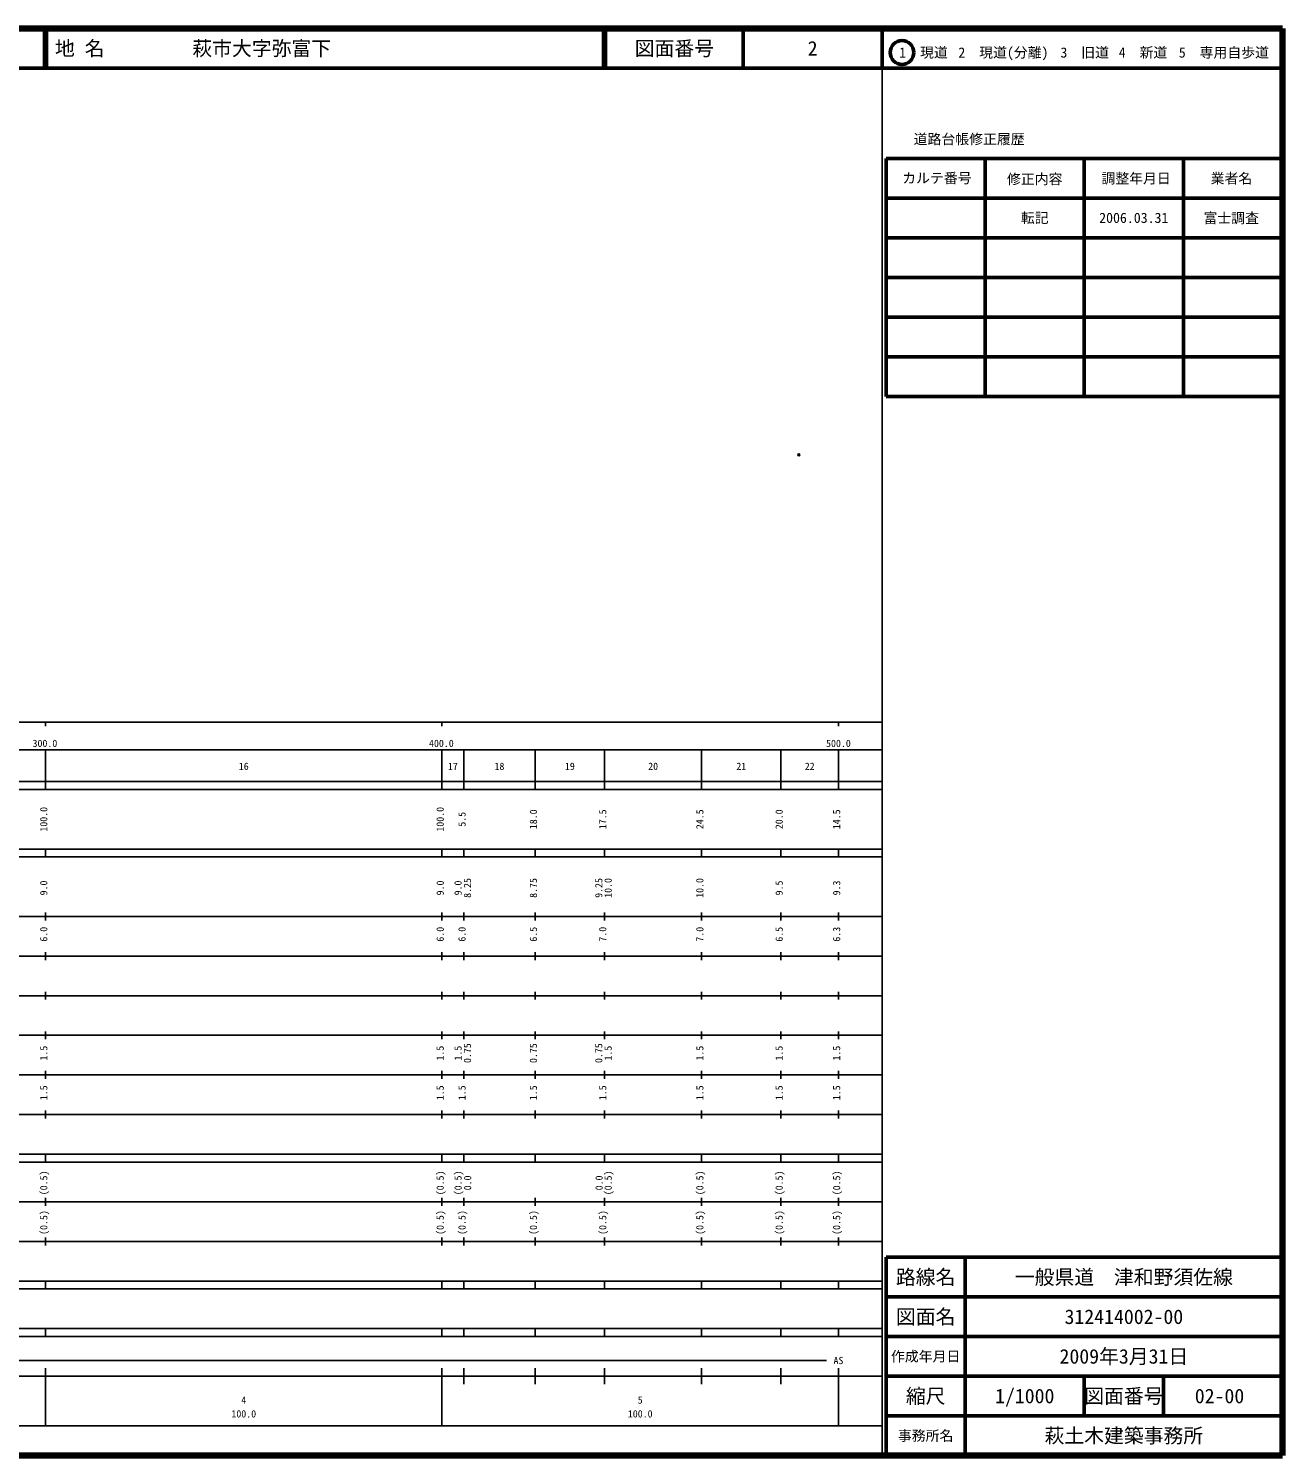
# Model space of a CAD drawing. Units: millimetres on the paper. Extents: x 40 to 680, y 20 to 380.
# Drawn here: x 363.7 to 680, y 20 to 380 of the extents above; entities that cross this region are included whole.
import ezdxf
from ezdxf.enums import TextEntityAlignment as Align

# ---------------------------------------------------------------- set-up
doc = ezdxf.new("R2010")
doc.units = ezdxf.units.MM
doc.header["$PDMODE"] = 32
doc.header["$PDSIZE"] = 0.5
doc.layers.add('M-OTRS', color=6, linetype='Continuous')
doc.layers.add('M-TTL-TXT', color=7, linetype='Continuous')
for name, color, linetype, lineweight in [('M-TTL', 2, 'Continuous', 140), ('M-TTL-BAND', 7, 'Continuous', 25), ('M-TTL-FRAM', 2, 'Continuous', 50), ('M-TTL-LINE', 7, 'Continuous', 50)]:
    doc.layers.add(name, color=color, linetype=linetype, lineweight=lineweight)
doc.styles.add('ＭＳ ゴシック', font='')
doc.styles.get('ＭＳ ゴシック').set_extended_font_data('MS Gothic')

msp = doc.modelspace()

# ---------------------------------------------------------------- linework, layer by layer
at = {"layer": 'M-OTRS'}
msp.add_point((558.006, 272.431), dxfattribs=at)
at = {"layer": 'M-TTL'}
for p, q in [((680, 380), (40, 380)), ((680, 20), (680, 380)), ((40, 20), (680, 20))]:
    msp.add_line(p, q, dxfattribs=at)
at = {"layer": 'M-TTL-BAND'}
for p, q in [((579, 20), (579, 370)), ((40, 205), (579, 205)), ((368, 205), (368, 204)), ((468, 205), (468, 204)), ((568, 205), (568, 204)), ((68, 198), (579, 198)), ((368, 188), (368, 198)), ((468, 188), (468, 198)), ((473.5, 188), (473.5, 198)), ((491.5, 188), (491.5, 198)), ((509, 188), (509, 198)), ((533.5, 188), (533.5, 198)), ((553.5, 188), (553.5, 198)), ((568, 188), (568, 198)), ((40, 190), (579, 190)), ((40, 188), (579, 188)), ((40, 173), (579, 173)), ((368, 171), (368, 173)), ((468, 171), (468, 173)), ((473.5, 171), (473.5, 173)), ((491.5, 171), (491.5, 173)), ((509, 171), (509, 173)), ((533.5, 171), (533.5, 173)), ((553.5, 171), (553.5, 173)), ((568, 171), (568, 173)), ((40, 171), (579, 171)), ((40, 156), (579, 156)), ((368, 155), (368, 157)), ((468, 155), (468, 157)), ((473.5, 155), (473.5, 157)), ((491.5, 155), (491.5, 157)), ((509, 155), (509, 157)), ((533.5, 155), (533.5, 157)), ((553.5, 155), (553.5, 157)), ((568, 155), (568, 157)), ((46, 146), (579, 146)), ((368, 145), (368, 147)), ((468, 145), (468, 147)), ((473.5, 145), (473.5, 147)), ((491.5, 145), (491.5, 147)), ((509, 145), (509, 147)), ((533.5, 145), (533.5, 147)), ((553.5, 145), (553.5, 147)), ((568, 145), (568, 147)), ((368, 135), (368, 137)), ((468, 135), (468, 137)), ((473.5, 135), (473.5, 137)), ((491.5, 135), (491.5, 137)), ((509, 135), (509, 137)), ((533.5, 135), (533.5, 137)), ((553.5, 135), (553.5, 137)), ((568, 135), (568, 137)), ((52, 136), (579, 136)), ((46, 126), (579, 126)), ((368, 125), (368, 127)), ((468, 125), (468, 127)), ((473.5, 125), (473.5, 127)), ((491.5, 125), (491.5, 127)), ((509, 125), (509, 127)), ((533.5, 125), (533.5, 127)), ((553.5, 125), (553.5, 127)), ((568, 125), (568, 127)), ((52, 116), (579, 116)), ((368, 115), (368, 117)), ((468, 115), (468, 117)), ((473.5, 115), (473.5, 117)), ((491.5, 115), (491.5, 117)), ((509, 115), (509, 117)), ((533.5, 115), (533.5, 117)), ((553.5, 115), (553.5, 117)), ((568, 115), (568, 117)), ((46, 106), (579, 106)), ((368, 105), (368, 107)), ((468, 105), (468, 107)), ((473.5, 105), (473.5, 107)), ((491.5, 105), (491.5, 107)), ((509, 105), (509, 107)), ((533.5, 105), (533.5, 107)), ((553.5, 105), (553.5, 107)), ((568, 105), (568, 107)), ((40, 96), (579, 96)), ((40, 94), (579, 94)), ((368, 94), (368, 96)), ((468, 94), (468, 96)), ((473.5, 94), (473.5, 96)), ((491.5, 94), (491.5, 96)), ((509, 94), (509, 96)), ((533.5, 94), (533.5, 96)), ((553.5, 94), (553.5, 96)), ((568, 94), (568, 96)), ((49, 84), (579, 84)), ((368, 83), (368, 85)), ((468, 83), (468, 85)), ((473.5, 83), (473.5, 85)), ((491.5, 83), (491.5, 85)), ((509, 83), (509, 85)), ((533.5, 83), (533.5, 85)), ((553.5, 83), (553.5, 85)), ((568, 83), (568, 85)), ((40, 74), (579, 74)), ((368, 73), (368, 75)), ((468, 73), (468, 75)), ((473.5, 73), (473.5, 75)), ((491.5, 73), (491.5, 75)), ((509, 73), (509, 75)), ((533.5, 73), (533.5, 75)), ((553.5, 73), (553.5, 75)), ((568, 73), (568, 75)), ((40, 64), (579, 64)), ((40, 62), (579, 62)), ((368, 62), (368, 64)), ((468, 62), (468, 64)), ((473.5, 62), (473.5, 64)), ((491.5, 62), (491.5, 64)), ((509, 62), (509, 64)), ((533.5, 62), (533.5, 64)), ((553.5, 62), (553.5, 64)), ((568, 62), (568, 64)), ((40, 52), (579, 52)), ((368, 50), (368, 52)), ((468, 50), (468, 52)), ((473.5, 50), (473.5, 52)), ((491.5, 50), (491.5, 52)), ((509, 50), (509, 52)), ((533.5, 50), (533.5, 52)), ((553.5, 50), (553.5, 52)), ((568, 50), (568, 52)), ((40, 50), (579, 50)), ((71, 44), (565, 44)), ((40, 40), (579, 40)), ((368, 27.5), (368, 42)), ((468, 27.5), (468, 42)), ((473.5, 38), (473.5, 42)), ((491.5, 38), (491.5, 42)), ((509, 38), (509, 42)), ((533.5, 38), (533.5, 42)), ((553.5, 38), (553.5, 42)), ((568, 27.5), (568, 42)), ((68, 27.5), (579, 27.5))]:
    msp.add_line(p, q, dxfattribs=at)
at = {"layer": 'M-TTL-FRAM'}
for p, q in [((580, 347.197), (580, 287.197)), ((580, 347.197), (680, 347.197)), ((580, 287.197), (680, 287.197)), ((680, 70), (580, 70)), ((580, 70), (580, 20))]:
    msp.add_line(p, q, dxfattribs=at)
at = {"layer": 'M-TTL-LINE'}
for p, q in [((367.75, 380), (367.75, 370)), ((368.25, 380), (368.25, 370)), ((508.747, 380), (508.747, 370)), ((509.247, 380), (509.247, 370)), ((543.997, 380), (543.997, 370)), ((579, 380), (579, 370)), ((40, 370), (680, 370)), ((605, 347.197), (605, 287.197)), ((630, 347.197), (630, 287.197)), ((655, 347.197), (655, 287.197)), ((580, 337.197), (680, 337.197)), ((580, 327.197), (680, 327.197)), ((580, 317.197), (680, 317.197)), ((580, 307.197), (680, 307.197)), ((580, 297.197), (680, 297.197)), ((600, 70), (600, 20)), ((680, 60), (580, 60)), ((680, 50), (580, 50)), ((680, 40), (580, 40)), ((630, 40), (630, 30)), ((650, 40), (650, 30)), ((680, 30), (580, 30))]:
    msp.add_line(p, q, dxfattribs=at)
msp.add_circle((584.031, 373.958), 3, dxfattribs=at)

# ---------------------------------------------------------------- texts
at = {"layer": 'M-TTL-BAND', "style": 'ＭＳ ゴシック'}
for s, p in [('300.0', (367.844, 198.195)), ('400.0', (467.844, 198.195)), ('500.0', (568, 198.195)), ('16', (418, 192.405)), ('17', (470.75, 192.405)), ('18', (482.5, 192.405)), ('19', (500.25, 192.405)), ('20', (521.25, 192.405)), ('21', (543.5, 192.405)), ('22', (560.75, 192.405)), ('AS', (568, 42.5)), ('4', (418, 32.523)), ('5', (518, 32.523)), ('100.0', (418, 29.033)), ('100.0', (518, 29.033))]:
    msp.add_text(s, height=1.833, dxfattribs=at).set_placement(p, align=Align.BOTTOM_CENTER)
for s, p in [('100.0', (369, 180.5)), ('100.0', (469, 180.5)), ('5.5', (474.5, 180.5)), ('18.0', (492.5, 180.5)), ('17.5', (510, 180.5)), ('24.5', (534.5, 180.5)), ('20.0', (554.5, 180.5)), ('14.5', (569, 180.5)), ('9.0', (369, 163.174)), ('9.0', (469, 163.174)), ('9.0', (473.5, 163.174)), ('8.25', (475.87, 163.174)), ('8.75', (492.5, 163.174)), ('9.25', (509, 163.174)), ('10.0', (511.37, 163.174)), ('10.0', (534.5, 163.174)), ('9.5', (554.5, 163.174)), ('9.3', (569, 163.174)), ('6.0', (369, 151.5)), ('6.0', (469, 151.5)), ('6.0', (474.5, 151.5)), ('6.5', (492.5, 151.5)), ('7.0', (510, 151.5)), ('7.0', (534.5, 151.5)), ('6.5', (554.5, 151.5)), ('6.3', (569, 151.5)), ('1.5', (369, 121.5)), ('1.5', (469, 121.5)), ('1.5', (473.5, 121.5)), ('0.75', (475.87, 121.5)), ('0.75', (492.5, 121.5)), ('0.75', (509, 121.5)), ('1.5', (511.37, 121.5)), ('1.5', (534.5, 121.5)), ('1.5', (554.5, 121.5)), ('1.5', (569, 121.5)), ('1.5', (369, 111.5)), ('1.5', (469, 111.5)), ('1.5', (474.5, 111.5)), ('1.5', (492.5, 111.5)), ('1.5', (510, 111.5)), ('1.5', (534.5, 111.5)), ('1.5', (554.5, 111.5)), ('1.5', (569, 111.5)), ('(0.5)', (369, 88.764)), ('(0.5)', (469, 88.764)), ('(0.5)', (473.5, 88.764)), ('0.0', (475.924, 88.764)), ('0.0', (509.075, 88.764)), ('(0.5)', (511.37, 88.764)), ('(0.5)', (534.5, 88.764)), ('(0.5)', (554.5, 88.764)), ('(0.5)', (569, 88.764)), ('(0.5)', (369, 78.764)), ('(0.5)', (469, 78.764)), ('(0.5)', (474.5, 78.764)), ('(0.5)', (492.5, 78.764)), ('(0.5)', (510, 78.764)), ('(0.5)', (534.5, 78.764)), ('(0.5)', (554.5, 78.764)), ('(0.5)', (569, 78.764))]:
    msp.add_text(s, height=1.833, rotation=90, dxfattribs=at).set_placement(p, align=Align.BOTTOM_CENTER)
at = {"layer": 'M-TTL-TXT', "style": 'ＭＳ ゴシック'}
for s, p in [('地 名', (370.38, 375)), ('萩市大字弥富下', (405.024, 375))]:
    msp.add_text(s, height=3.666, dxfattribs=at).set_placement(p, align=Align.MIDDLE_LEFT)
for s, height, p in [('図面番号', 3.666, (526.622, 375)), ('2', 3.666, (561.497, 375)), ('1\u3000現道', 2.566, (589.448, 373.958)), ('2\u3000現道(分離)', 2.566, (609.619, 373.958)), ('3\u3000旧道', 2.566, (630.121, 373.958)), ('4\u3000新道', 2.566, (644.824, 373.958)), ('5\u3000専用自歩道', 2.566, (665.228, 373.958)), ('道路台帳修正履歴', 2.566, (600.968, 352.113)), ('カルテ番号', 2.566, (592.839, 342.277)), ('修正内容', 2.566, (617.509, 342.023)), ('調整年月日', 2.566, (643.089, 342.197)), ('業者名', 2.566, (667.134, 342.197)), ('転記', 2.566, (617.5, 332.245)), ('2006.03.31', 2.566, (642.5, 332.245)), ('富士調査', 2.566, (667.077, 332.189)), ('路線名', 3.666, (590, 65)), ('路線名', 3.666, (590, 65)), ('一般県道\u3000津和野須佐線', 3.666, (640, 65)), ('図面名', 3.666, (590, 55)), ('図面名', 3.666, (590, 55)), ('312414002-00', 3.666, (640, 55)), ('2009年3月31日', 3.666, (640, 45)), ('作成年月日', 2.566, (590, 45)), ('作成年月日', 2.566, (590, 45)), ('縮尺', 3.666, (590, 35)), ('縮尺', 3.666, (590, 35)), ('1/1000', 3.666, (615, 35)), ('図面番号', 3.666, (640, 35)), ('図面番号', 3.666, (640, 35)), ('02-00', 3.666, (664.125, 35)), ('事務所名', 2.566, (590, 25)), ('事務所名', 2.566, (590, 25)), ('萩土木建築事務所', 3.666, (640, 25))]:
    msp.add_text(s, height=height, dxfattribs=at).set_placement(p, align=Align.MIDDLE_CENTER)

doc.saveas('drawing.dxf')
